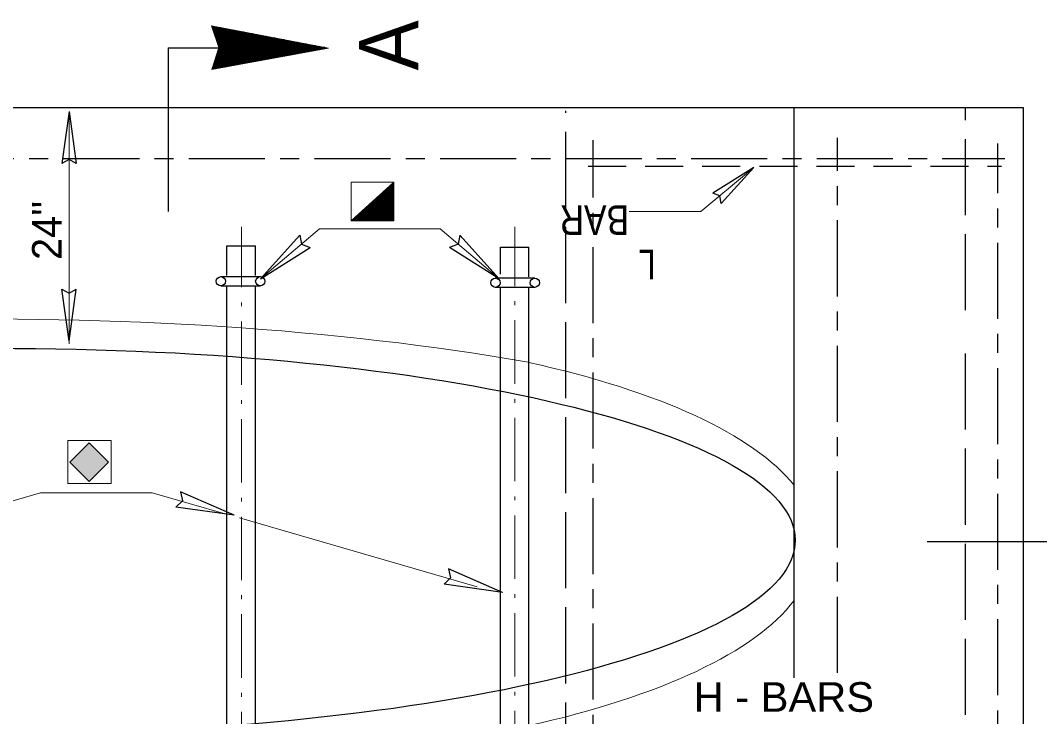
# Model space of a CAD drawing. Extents: x -48 to 552, y -178 to 186.
# Drawn here: x 296.99 to 333.15, y -99.68 to -74.97 of the extents above; entities that cross this region are included whole.
import ezdxf

# ---------------------------------------------------------------- set-up
doc = ezdxf.new("R2010")
doc.units = 0
doc.header["$LTSCALE"] = 0.45
for name, pattern in [('DOT_DASHED', [7.7, 5, -1.2, 0.3, -1.2]), ('LONG_DASH_SHORT_DASH', [9.9, 6, -1.2, 1.5, -1.2]), ('LONG_DASHED', [7.5, 6, -1.5]), ('MEDIUM_DASHED', [4.5, 3, -1.5])]:
    doc.linetypes.add(name, pattern=pattern)
doc.layers.add('1', color=7, linetype='Continuous', lineweight=25)
doc.layers.add('15', color=7, linetype='Continuous', lineweight=13)

msp = doc.modelspace()

# ---------------------------------------------------------------- hatches: boundary and pattern name
at = {"layer": '1'}
msp.add_hatch(color=256, dxfattribs=at).paths.add_polyline_path([(299.4302, -91.3335), (298.7437, -90.6471), (299.4302, -89.9606), (300.1168, -90.6471)])

# ---------------------------------------------------------------- linework, layer by layer
for p, q in [((302.2318, -75.9446), (302.2318, -81.7517)), ((302.2318, -75.9446), (305.5978, -75.9446)), ((332.5827, -78.0752), (243.5439, -78.0752)), ((324.4399, -90.7356), (324.4399, -78.0752)), ((332.5827, -108.625), (332.5827, -78.0752)), ((298.7168, -78.1971), (298.462, -80.0485)), ((298.7168, -78.1971), (298.9712, -80.0485)), ((323.0135, -80.1927), (321.5557, -81.1037)), ((323.0135, -80.1927), (321.8556, -81.4631)), ((308.7349, -82.0739), (310.2312, -80.7208)), ((308.9099, -82.0712), (310.2233, -80.7567)), ((308.9491, -82.0712), (310.2233, -80.7968)), ((308.9889, -82.0712), (310.2233, -80.8367)), ((309.0287, -82.0718), (310.2233, -80.8762)), ((309.0681, -82.0718), (310.2233, -80.9162)), ((309.1077, -82.0718), (310.2233, -80.9558)), ((309.1468, -82.0718), (310.2233, -80.9952)), ((310.2233, -81.2531), (309.9574, -80.9867)), ((310.2233, -81.2129), (309.9781, -80.9677)), ((310.2233, -81.1739), (309.9993, -80.9488)), ((310.2233, -81.1335), (310.0199, -80.9302)), ((310.2233, -81.0935), (310.0412, -80.9108)), ((310.2233, -81.0542), (310.0614, -80.8917)), ((310.2233, -81.0142), (310.082, -80.8731)), ((310.2233, -80.9748), (310.1033, -80.8537)), ((310.2233, -80.9352), (310.1241, -80.835)), ((310.2233, -80.8954), (310.1447, -80.8167)), ((310.2233, -80.8556), (310.1658, -80.7972)), ((310.2233, -80.815), (310.1866, -80.7783)), ((310.2233, -80.7756), (310.2072, -80.7593)), ((308.8699, -82.0706), (309.9232, -81.0168)), ((309.1877, -82.0718), (310.2233, -81.0356)), ((309.2268, -82.0718), (310.2233, -81.075)), ((309.2664, -82.0718), (310.2233, -81.115)), ((309.3062, -82.0718), (310.2233, -81.1554)), ((309.3456, -82.0718), (310.2233, -81.1943)), ((309.3853, -82.0722), (310.2233, -81.2343)), ((309.4256, -82.0722), (310.2233, -81.2737)), ((309.4652, -82.0725), (310.2233, -81.3135)), ((309.5045, -82.0725), (310.2233, -81.3533)), ((310.2233, -82.0092), (309.5612, -81.3467)), ((310.2233, -81.9688), (309.5816, -81.3275)), ((310.2233, -81.9292), (309.6027, -81.3085)), ((310.2233, -81.8893), (309.6243, -81.2896)), ((310.2233, -81.8492), (309.6449, -81.2706)), ((310.2233, -81.8097), (309.6652, -81.2512)), ((310.2233, -81.7702), (309.6866, -81.2329)), ((310.2233, -81.7308), (309.7068, -81.2139)), ((310.2233, -81.6904), (309.7281, -81.1954)), ((310.2233, -81.6504), (309.7487, -81.1756)), ((310.2233, -81.611), (309.7693, -81.1572)), ((310.2233, -81.571), (309.7903, -81.1385)), ((310.2233, -81.5312), (309.811, -81.1192)), ((310.2233, -81.4917), (309.8318, -81.0998)), ((310.2233, -81.4522), (309.8533, -81.0817)), ((310.2233, -81.4118), (309.8739, -81.0625)), ((310.2233, -81.3722), (309.8949, -81.0431)), ((310.2233, -81.3325), (309.9153, -81.0243)), ((310.2233, -81.2929), (309.9362, -81.0054)), ((308.831, -82.0706), (309.4931, -81.4081)), ((309.5318, -82.0725), (309.1647, -81.7056)), ((309.5718, -82.0729), (309.186, -81.6868)), ((309.6123, -82.0729), (309.2062, -81.6679)), ((309.6512, -82.0735), (309.2274, -81.6493)), ((309.6912, -82.0735), (309.2482, -81.6298)), ((309.7318, -82.0735), (309.2693, -81.611)), ((309.7714, -82.0735), (309.2899, -81.5925)), ((309.811, -82.0735), (309.3112, -81.5731)), ((309.8508, -82.0739), (309.3322, -81.5546)), ((309.891, -82.0739), (309.3524, -81.5352)), ((309.9306, -82.0739), (309.3732, -81.5164)), ((309.971, -82.0739), (309.3943, -81.4971)), ((310.0107, -82.0746), (309.4149, -81.4785)), ((310.0506, -82.0746), (309.4356, -81.46)), ((310.0908, -82.0746), (309.457, -81.4406)), ((310.131, -82.0746), (309.4778, -81.4221)), ((310.1706, -82.0746), (309.4985, -81.4033)), ((310.2099, -82.075), (309.5195, -81.3843)), ((310.2233, -82.0485), (309.5397, -81.3652)), ((309.5437, -82.0729), (310.2233, -81.3935)), ((309.5837, -82.0729), (310.2233, -81.4333)), ((309.6232, -82.0729), (310.2233, -81.4727)), ((309.6628, -82.0735), (310.2233, -81.5127)), ((309.7027, -82.0735), (310.2233, -81.5521)), ((309.7423, -82.0735), (310.2233, -81.5925)), ((309.7824, -82.0735), (310.2233, -81.6321)), ((309.8218, -82.0739), (310.2233, -81.6718)), ((309.8612, -82.0739), (310.2233, -81.7114)), ((308.7741, -82.0702), (308.7685, -82.065)), ((308.8141, -82.0706), (308.7893, -82.0464)), ((308.7906, -82.0702), (309.0631, -81.7979)), ((308.8535, -82.0706), (308.8099, -82.0275)), ((308.8937, -82.0706), (308.8312, -82.0087)), ((308.9335, -82.0712), (308.8522, -81.9892)), ((308.9728, -82.0712), (308.8731, -81.9704)), ((309.0135, -82.0718), (308.8939, -81.9518)), ((309.0531, -82.0718), (308.9149, -81.9329)), ((309.0927, -82.0718), (308.9352, -81.9135)), ((309.1332, -82.0718), (308.9557, -81.8946)), ((309.1728, -82.0718), (308.977, -81.8758)), ((309.2128, -82.0718), (308.9982, -81.8572)), ((309.2528, -82.0718), (309.0193, -81.8381)), ((309.2922, -82.0718), (309.0391, -81.8192)), ((309.3327, -82.0718), (309.0606, -81.8002)), ((309.3718, -82.0722), (309.081, -81.7814)), ((309.412, -82.0722), (309.1022, -81.7625)), ((309.452, -82.0725), (309.1228, -81.7435)), ((309.4918, -82.0725), (309.1441, -81.7246)), ((309.9008, -82.0739), (310.2233, -81.7512)), ((309.941, -82.0739), (310.2233, -81.7912)), ((309.9803, -82.0739), (310.2233, -81.8306)), ((310.0199, -82.0746), (310.2233, -81.8708)), ((310.0598, -82.0746), (310.2233, -81.9106)), ((310.0993, -82.0746), (310.2233, -81.9504)), ((310.1387, -82.0746), (310.2233, -81.9902)), ((310.1785, -82.075), (310.2233, -82.0293)), ((310.2187, -82.075), (310.2233, -82.0696)), ((305.5035, -84.1389), (306.9024, -82.5881)), ((313.9774, -84.1397), (312.5781, -82.5881)), ((304.3137, -82.971), (305.3262, -82.971)), ((304.3137, -84.0206), (304.3137, -82.971)), ((305.3262, -84.0206), (305.3262, -82.971)), ((305.5035, -84.1389), (307.2697, -83.0231)), ((313.9774, -84.1397), (312.2116, -83.0231)), ((314.0199, -83.021), (315.0322, -83.021)), ((314.0199, -83.9768), (314.0199, -83.021)), ((315.0322, -84.0706), (315.0322, -83.021)), ((305.4991, -84.0646), (304.0908, -84.0646)), ((315.2402, -84.1143), (313.832, -84.1143)), ((298.7185, -86.3554), (298.4637, -84.5039)), ((298.7185, -86.3554), (298.9728, -84.5039)), ((304.1056, -84.3902), (305.502, -84.3902)), ((304.3137, -101.4504), (304.3137, -84.3902)), ((305.3262, -101.3154), (305.3262, -84.3902)), ((313.8458, -84.4402), (315.2431, -84.4402)), ((314.0199, -101.3925), (314.0199, -84.4402)), ((315.0322, -101.4731), (315.0322, -84.4402)), ((324.4399, -98.2983), (324.4399, -90.3602)), ((304.5791, -92.5322), (302.6649, -91.6954)), ((304.5791, -92.5322), (302.5097, -92.2431)), ((336.5112, -93.4717), (329.1637, -93.4717)), ((314.0889, -95.2718), (312.1745, -94.4346)), ((314.0889, -95.2718), (312.0193, -94.9822))]:
    msp.add_line(p, q, dxfattribs=at)
at = {"layer": '1', "linetype": 'LONG_DASHED'}
for p, q in [((330.5145, -85.2527), (330.5145, -78.0752)), ((316.3399, -108.625), (316.3399, -78.1733)), ((330.5145, -99.6168), (330.5145, -86.176))]:
    msp.add_line(p, q, dxfattribs=at)
at = {"layer": '1', "lineweight": 13}
for p, q in [((298.7172, -86.4504), (298.7172, -78.1964)), ((305.5024, -84.1385), (307.6031, -82.3692)), ((307.6031, -82.3692), (311.8774, -82.3692)), ((313.9785, -84.1385), (311.8774, -82.3692)), ((297.7028, -91.7314), (294.8095, -92.5918)), ((297.7028, -91.7314), (301.6647, -91.7314)), ((301.6647, -91.7314), (304.2939, -92.4935)), ((304.7647, -92.6298), (313.1937, -95.0727))]:
    msp.add_line(p, q, dxfattribs=at)
at = {"layer": '1', "linetype": 'LONG_DASH_SHORT_DASH'}
for p, q in [((325.982, -98.1281), (325.982, -79.1364)), ((317.312, -107.9864), (317.312, -79.2206)), ((331.671, -107.8314), (331.671, -79.3323)), ((245.0512, -79.8667), (331.9183, -79.8667))]:
    msp.add_line(p, q, dxfattribs=at)
at = {"layer": '1', "linetype": 'MEDIUM_DASHED'}
msp.add_line((317.1306, -80.1377), (331.7968, -80.1377), dxfattribs=at)
at = {"layer": '1', "linetype": 'DOT_DASHED', "lineweight": 13}
for p, q in [((304.8331, -105.2287), (304.8331, -82.2914)), ((314.5262, -105.1871), (314.5262, -82.2967))]:
    msp.add_line(p, q, dxfattribs=at)
at = {"layer": '1'}
for points in [[(298.9712, -80.0485), (298.7139, -79.9052), (298.462, -80.0485)], [(321.8556, -81.4631), (321.8053, -81.1972), (321.5557, -81.1037)], [(306.9024, -82.5881), (306.9656, -82.9112), (307.2697, -83.0231)], [(312.5781, -82.5881), (312.5153, -82.9112), (312.2116, -83.0231)], [(298.4637, -84.5039), (298.721, -84.6472), (298.9728, -84.5039)], [(302.6649, -91.6954), (302.741, -92.0152), (302.5097, -92.2431)], [(312.1745, -94.4346), (312.2503, -94.7543), (312.0193, -94.9822)]]:
    msp.add_lwpolyline(points, dxfattribs=at)
at = {"layer": '1', "lineweight": 13}
msp.add_lwpolyline([(322.8868, -80.2781), (321.1282, -81.7447), (318.5881, -81.7447)], dxfattribs=at)
for points in [[(308.7214, -82.0785), (310.236, -82.0785), (310.236, -80.7075), (308.7214, -80.7075)], [(300.2049, -91.4075), (298.6766, -91.4075), (298.6766, -89.8787), (300.2049, -89.8787)], [(299.4302, -91.3335), (298.7437, -90.6471), (299.4302, -89.9606), (300.1168, -90.6471)]]:
    msp.add_lwpolyline(points, close=True, dxfattribs=at)
at = {"layer": '1'}
msp.add_lwpolyline([(308.7631, -82.0702), (310.2233, -80.7446), (310.2233, -82.075)], close=True, dxfattribs=at)
for centre in [(304.101, -84.2275), (305.5, -84.2275), (313.8418, -84.2774), (315.2407, -84.2774)]:
    msp.add_circle(centre, 0.1647, dxfattribs=at)
at = {"layer": '1', "lineweight": 13}
for centre, major_axis, ratio, start_param, end_param in [((296.0489, -93.5068), (-32.4862, 0.0838), 0.244459, 4.0901617, 8.4790626), ((302.9089, -93.3614), (22.3075, -0.0679), 0.335558, 0.2656397, 0.9973722), ((302.8243, -93.7685), (22.3075, 0.0679), 0.335558, 5.2904494, 6.0324537)]:
    msp.add_ellipse(centre, major_axis=major_axis, ratio=ratio, start_param=start_param, end_param=end_param, dxfattribs=at)
at = {"layer": '1'}
msp.add_ellipse((296.0718, -93.4625), major_axis=(-28.4067, -0.0444), ratio=0.241331, dxfattribs=at)
at = {"layer": '15'}
for p, q in [((303.7728, -75.1627), (303.7822, -75.1627)), ((303.7833, -75.1935), (303.9432, -75.1935)), ((303.7856, -75.1997), (303.7856, -75.1631)), ((303.8153, -75.2879), (303.8153, -75.1697)), ((303.8462, -75.3752), (303.8462, -75.1754)), ((303.8764, -75.4635), (303.8764, -75.1812)), ((303.9068, -75.5512), (303.9068, -75.1867)), ((303.9373, -75.6397), (303.9373, -75.1917)), ((303.9677, -75.7272), (303.9677, -75.1985)), ((303.9981, -75.815), (303.9981, -75.2037)), ((304.0281, -75.9035), (304.0281, -75.21)), ((303.7937, -75.2239), (304.1028, -75.2239)), ((303.8039, -75.2543), (304.2631, -75.2543)), ((303.8145, -75.2848), (304.4224, -75.2848)), ((303.8252, -75.315), (304.5828, -75.315)), ((303.8356, -75.3446), (304.7431, -75.3446)), ((303.8462, -75.3752), (304.9035, -75.3752)), ((303.8568, -75.406), (305.0631, -75.406)), ((303.8673, -75.4364), (305.2231, -75.4364)), ((303.8774, -75.4668), (305.3835, -75.4668)), ((303.8882, -75.4968), (305.5439, -75.4968)), ((303.8987, -75.5275), (305.7041, -75.5275)), ((303.9091, -75.5575), (305.8639, -75.5575)), ((304.0587, -76.655), (304.0587, -75.2154)), ((304.0893, -76.6497), (304.0893, -75.2217)), ((304.1198, -76.6439), (304.1198, -75.2272)), ((304.1499, -76.6385), (304.1499, -75.2327)), ((304.1802, -76.6331), (304.1802, -75.2385)), ((304.2107, -76.6277), (304.2107, -75.2439)), ((304.2406, -76.6218), (304.2406, -75.2504)), ((304.2714, -76.6164), (304.2714, -75.256)), ((304.3014, -76.6108), (304.3014, -75.2614)), ((304.3322, -76.6047), (304.3322, -75.2677)), ((304.3618, -76.5996), (304.3618, -75.2733)), ((304.3928, -76.5939), (304.3928, -75.2793)), ((304.4224, -76.5889), (304.4224, -75.2848)), ((304.4532, -76.5831), (304.4532, -75.2908)), ((304.4837, -76.5771), (304.4837, -75.2964)), ((304.5143, -76.5717), (304.5143, -75.3018)), ((304.5449, -76.5658), (304.5449, -75.3077)), ((304.5747, -76.5608), (304.5747, -75.3131)), ((304.6056, -76.5547), (304.6056, -75.3196)), ((304.6356, -76.5493), (304.6356, -75.3252)), ((304.6658, -76.5439), (304.6658, -75.331)), ((304.6962, -76.5385), (304.6962, -75.3364)), ((304.7266, -76.5329), (304.7266, -75.3418)), ((304.7574, -76.5279), (304.7574, -75.3487)), ((304.7877, -76.5217), (304.7877, -75.3537)), ((304.8181, -76.5156), (304.8181, -75.3589)), ((304.8481, -76.511), (304.8481, -75.3656)), ((304.8789, -76.5048), (304.8789, -75.3708)), ((304.9089, -76.4992), (304.9089, -75.3773)), ((304.9395, -76.4937), (304.9395, -75.3821)), ((304.9706, -76.4883), (304.9706, -75.3888)), ((305.0003, -76.4827), (305.0003, -75.3942)), ((305.031, -76.4775), (305.031, -75.3993)), ((305.0612, -76.4714), (305.0612, -75.406)), ((305.0914, -76.466), (305.0914, -75.411)), ((305.1218, -76.4606), (305.1218, -75.4175)), ((305.1518, -76.455), (305.1518, -75.4229)), ((305.1827, -76.4493), (305.1827, -75.4279)), ((305.2131, -76.4439), (305.2131, -75.4347)), ((305.2431, -76.4383), (305.2431, -75.4404)), ((305.2737, -76.4333), (305.2737, -75.4464)), ((305.3037, -76.4271), (305.3037, -75.4518)), ((305.3341, -76.4213), (305.3341, -75.4583)), ((305.3645, -76.4164), (305.3645, -75.4627)), ((305.3952, -76.41), (305.3952, -75.4689)), ((305.4257, -76.4046), (305.4257, -75.4748)), ((305.456, -76.3996), (305.456, -75.4802)), ((305.486, -76.3937), (305.486, -75.4867)), ((305.5168, -76.3877), (305.5168, -75.4917)), ((305.5468, -76.3827), (305.5468, -75.4985)), ((305.577, -76.3768), (305.577, -75.5035)), ((305.6078, -76.3713), (305.6078, -75.5092)), ((305.6382, -76.3658), (305.6382, -75.515)), ((305.6683, -76.3608), (305.6683, -75.5212)), ((305.6989, -76.3546), (305.6989, -75.5268)), ((305.7293, -76.3493), (305.7293, -75.5325)), ((305.7597, -76.3439), (305.7597, -75.5385)), ((305.7902, -76.3385), (305.7902, -75.5439)), ((305.8206, -76.3321), (305.8206, -75.5496)), ((305.8508, -76.3271), (305.8508, -75.5562)), ((305.8814, -76.3212), (305.8814, -75.5613)), ((305.9116, -76.3156), (305.9116, -75.5664)), ((305.942, -76.3106), (305.942, -75.5731)), ((303.9193, -75.5879), (306.0235, -75.5879)), ((303.9306, -75.6187), (306.1835, -75.6187)), ((303.9406, -75.6489), (306.3445, -75.6489)), ((303.951, -75.6796), (306.5041, -75.6796)), ((303.9618, -75.7097), (306.6643, -75.7097)), ((303.9722, -75.7402), (306.8245, -75.7402)), ((303.9831, -75.7706), (306.9837, -75.7706)), ((303.9931, -75.8006), (307.1443, -75.8006)), ((304.0037, -75.8312), (307.3048, -75.8312)), ((304.0141, -75.8617), (307.4641, -75.8617)), ((304.0249, -75.8923), (307.6241, -75.8923)), ((304.0353, -75.9221), (307.7847, -75.9221)), ((305.9724, -76.3047), (305.9724, -75.5783)), ((306.0024, -76.2987), (306.0024, -75.5846)), ((306.0327, -76.2938), (306.0327, -75.5902)), ((306.0631, -76.2885), (306.0631, -75.5962)), ((306.0939, -76.2821), (306.0939, -75.6018)), ((306.1239, -76.2768), (306.1239, -75.6071)), ((306.1545, -76.2717), (306.1545, -75.6137)), ((306.1845, -76.2658), (306.1845, -75.6187)), ((306.2153, -76.26), (306.2153, -75.6246)), ((306.2453, -76.2548), (306.2453, -75.6306)), ((306.2762, -76.2489), (306.2762, -75.636)), ((306.307, -76.2435), (306.307, -75.6418)), ((306.3368, -76.2373), (306.3368, -75.6479)), ((306.3674, -76.2325), (306.3674, -75.6538)), ((306.3977, -76.2262), (306.3977, -75.6592)), ((306.4281, -76.2206), (306.4281, -75.6652)), ((306.4582, -76.216), (306.4582, -75.671)), ((306.4887, -76.2106), (306.4887, -75.6767)), ((306.5187, -76.2042), (306.5187, -75.6825)), ((306.5495, -76.1992), (306.5495, -75.6881)), ((306.5799, -76.1937), (306.5799, -75.6942)), ((306.6102, -76.1872), (306.6102, -75.6996)), ((306.6406, -76.1822), (306.6406, -75.7056)), ((306.671, -76.1768), (306.671, -75.711)), ((306.7016, -76.1714), (306.7016, -75.7167)), ((306.7314, -76.1656), (306.7314, -75.7229)), ((306.762, -76.1606), (306.762, -75.7279)), ((306.7927, -76.155), (306.7927, -75.7343)), ((306.8231, -76.1492), (306.8231, -75.7402)), ((306.8533, -76.1439), (306.8533, -75.7458)), ((306.8832, -76.1381), (306.8832, -75.7517)), ((306.9139, -76.1318), (306.9139, -75.7572)), ((306.9439, -76.1268), (306.9439, -75.7633)), ((306.9743, -76.1217), (306.9743, -75.7687)), ((307.0052, -76.116), (307.0052, -75.7742)), ((307.0356, -76.1097), (307.0356, -75.7802)), ((307.0657, -76.1047), (307.0657, -75.7858)), ((307.0962, -76.0987), (307.0962, -75.7917)), ((307.1262, -76.0931), (307.1262, -75.7981)), ((307.157, -76.0877), (307.157, -75.8031)), ((307.187, -76.0827), (307.187, -75.8089)), ((307.2177, -76.0764), (307.2177, -75.815)), ((307.2481, -76.071), (307.2481, -75.8208)), ((307.2785, -76.0654), (307.2785, -75.8264)), ((307.3089, -76.0596), (307.3089, -75.8323)), ((307.3393, -76.0537), (307.3393, -75.8381)), ((307.3693, -76.0489), (307.3693, -75.8438)), ((307.3995, -76.0435), (307.3995, -75.8493)), ((307.4299, -76.0373), (307.4299, -75.855)), ((307.4607, -76.0321), (307.4607, -75.8612)), ((307.4912, -76.0271), (307.4912, -75.8662)), ((307.5216, -76.0208), (307.5216, -75.8727)), ((307.5518, -76.0152), (307.5518, -75.8785)), ((307.5822, -76.0104), (307.5822, -75.8837)), ((307.6123, -76.0048), (307.6123, -75.89)), ((307.6431, -75.9989), (307.6431, -75.8956)), ((307.6735, -75.9933), (307.6735, -75.9018)), ((307.7039, -75.9875), (307.7039, -75.9072)), ((307.7337, -75.9821), (307.7337, -75.9129)), ((307.7645, -75.9767), (307.7645, -75.9188)), ((307.7949, -75.9712), (307.7949, -75.9246)), ((307.8252, -75.9658), (307.8252, -75.9304)), ((307.8552, -75.96), (307.8552, -75.9358)), ((303.9153, -76.2868), (306.0691, -76.2868)), ((303.9249, -76.2562), (306.2349, -76.2562)), ((303.9357, -76.2258), (306.4006, -76.2258)), ((303.9373, -76.6777), (303.9373, -76.2206)), ((303.9456, -76.1954), (306.5664, -76.1954)), ((303.9553, -76.1656), (306.7322, -76.1656)), ((303.966, -76.135), (306.8985, -76.135)), ((303.9677, -76.6717), (303.9677, -76.1287)), ((303.9756, -76.1047), (307.0641, -76.1047)), ((303.9853, -76.0743), (307.2306, -76.0743)), ((303.9948, -76.0439), (307.3966, -76.0439)), ((303.9981, -76.6667), (303.9981, -76.0368)), ((304.0049, -76.0138), (307.5623, -76.0138)), ((304.0153, -75.9831), (307.7278, -75.9831)), ((304.0252, -75.9529), (307.8932, -75.9529)), ((304.0281, -76.6608), (304.0281, -75.9446)), ((307.886, -75.9546), (307.886, -75.9412)), ((307.9166, -75.9489), (307.9166, -75.9477)), ((303.7943, -76.6514), (304.0791, -76.6514)), ((303.8052, -76.621), (304.2445, -76.621)), ((303.8145, -76.5908), (304.4103, -76.5908)), ((303.8153, -76.6996), (303.8153, -76.5881)), ((303.8252, -76.5604), (304.5764, -76.5604)), ((303.8345, -76.53), (304.7423, -76.53)), ((303.8449, -76.4992), (304.9081, -76.4992)), ((303.8462, -76.6946), (303.8462, -76.4963)), ((303.8547, -76.4692), (305.0735, -76.4692)), ((303.8649, -76.4387), (305.2395, -76.4387)), ((303.8748, -76.4083), (305.406, -76.4083)), ((303.8764, -76.6885), (303.8764, -76.4046)), ((303.8852, -76.3781), (305.5716, -76.3781)), ((303.8952, -76.3479), (305.737, -76.3479)), ((303.9052, -76.3175), (305.9033, -76.3175)), ((303.9068, -76.6831), (303.9068, -76.3125)), ((303.7843, -76.6818), (303.912, -76.6818)), ((303.7856, -76.7054), (303.7856, -76.6797))]:
    msp.add_line(p, q, dxfattribs=at)
msp.add_lwpolyline([(303.7724, -75.1606), (307.9197, -75.9479), (303.7766, -76.7067), (304.0353, -75.9233)], close=True, dxfattribs=at)

# ---------------------------------------------------------------- texts
at = {"layer": '1'}
for s, height, rotation, width, p in [('A', 2.105, 90, 0.95, (311.1131, -76.7435)), ('BAR', 1.052, 180, 0.85, (318.5802, -81.5296)), ('L', 1.052, 180, 0.75, (319.5153, -83.1033))]:
    msp.add_text(s, height=height, rotation=rotation, dxfattribs=dict(at, width=width)).set_placement(p)
msp.add_text("24''", height=1.052, rotation=90, dxfattribs=at).set_placement((298.4543, -83.4706))
at = {"layer": '1', "width": 1.05}
msp.add_text('H - BARS', height=1.052, dxfattribs=at).set_placement((320.8737, -99.5102))

doc.saveas('drawing.dxf')
